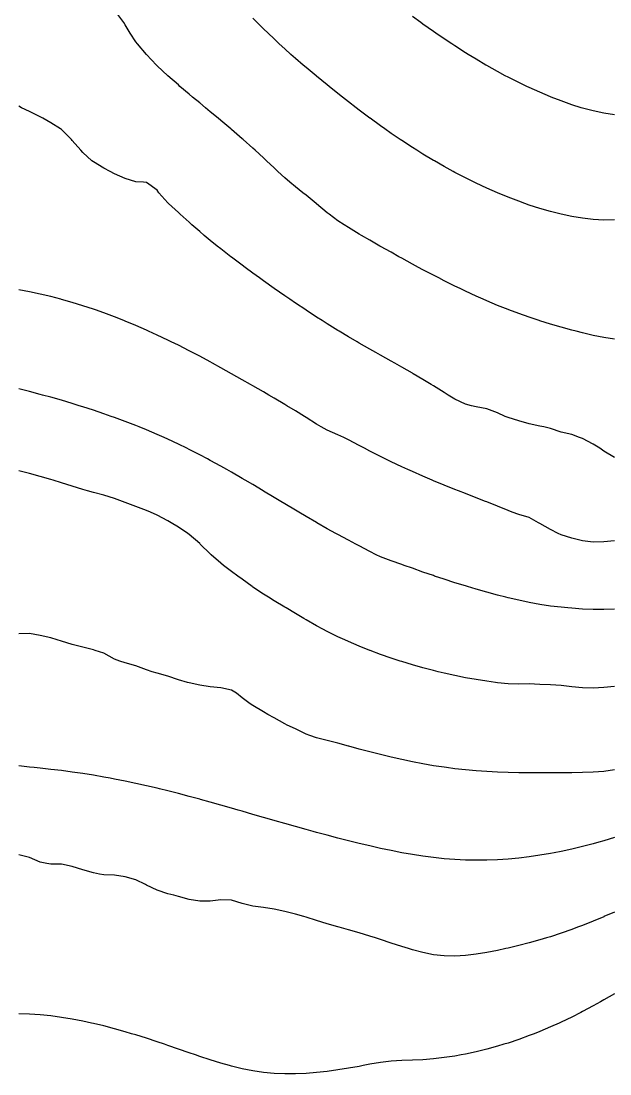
# Model space of a CAD drawing. Extents: x 771911 to 772814, y 1416488 to 1417835.
# Drawn here: x 772277.6 to 772333, y 1417065.4 to 1417164.3 of the extents above; entities that cross this region are included whole.
import ezdxf

# ---------------------------------------------------------------- set-up
doc = ezdxf.new("R2010")
doc.units = 0
doc.header["$MEASUREMENT"] = 0
for name, color, linetype in [('753', 1, 'CONTINUOUS'), ('753.5', 1, 'CONTINUOUS'), ('754', 1, 'CONTINUOUS'), ('754.5', 1, 'CONTINUOUS'), ('755', 1, 'CONTINUOUS'), ('755.5', 1, 'CONTINUOUS'), ('756', 1, 'CONTINUOUS'), ('756.5', 1, 'CONTINUOUS'), ('757', 1, 'CONTINUOUS'), ('757.5', 1, 'CONTINUOUS'), ('758', 1, 'CONTINUOUS')]:
    doc.layers.add(name, color=color, linetype=linetype)

msp = doc.modelspace()

# ---------------------------------------------------------------- linework, layer by layer
at = {"layer": '753', "color": 0, "linetype": 'Continuous'}
msp.add_polyline3d([(772333.434, 1417072.964, 753), (772332.434, 1417072.374, 753), (772332.13, 1417072.206, 753), (772331.434, 1417071.812, 753), (772330.434, 1417071.281, 753), (772330.284, 1417071.206, 753), (772329.434, 1417070.772, 753), (772328.434, 1417070.293, 753), (772328.241, 1417070.206, 753), (772327.434, 1417069.836, 753), (772326.434, 1417069.413, 753), (772325.902, 1417069.206, 753), (772325.434, 1417069.021, 753), (772324.434, 1417068.659, 753), (772323.434, 1417068.328, 753), (772323.035, 1417068.206, 753), (772322.434, 1417068.021, 753), (772321.434, 1417067.739, 753), (772320.434, 1417067.485, 753), (772319.434, 1417067.274, 753), (772319.037, 1417067.206, 753), (772318.434, 1417067.099, 753), (772317.434, 1417066.952, 753), (772316.434, 1417066.837, 753), (772315.434, 1417066.756, 753), (772314.434, 1417066.704, 753), (772313.434, 1417066.674, 753), (772312.434, 1417066.634, 753), (772311.434, 1417066.513, 753), (772310.434, 1417066.327, 753), (772309.809, 1417066.206, 753), (772309.434, 1417066.134, 753), (772308.434, 1417065.954, 753), (772307.434, 1417065.793, 753), (772306.434, 1417065.656, 753), (772305.434, 1417065.546, 753), (772304.434, 1417065.466, 753), (772303.434, 1417065.424, 753), (772302.434, 1417065.423, 753), (772301.434, 1417065.465, 753), (772300.434, 1417065.559, 753), (772299.434, 1417065.705, 753), (772298.434, 1417065.905, 753), (772297.434, 1417066.152, 753), (772297.247, 1417066.206, 753), (772296.434, 1417066.433, 753), (772295.434, 1417066.742, 753), (772294.434, 1417067.073, 753), (772294.053, 1417067.206, 753), (772293.434, 1417067.415, 753), (772292.434, 1417067.759, 753), (772291.434, 1417068.103, 753), (772291.133, 1417068.206, 753), (772290.434, 1417068.442, 753), (772289.434, 1417068.77, 753), (772288.434, 1417069.085, 753), (772288.035, 1417069.206, 753), (772287.434, 1417069.387, 753), (772286.434, 1417069.671, 753), (772285.434, 1417069.933, 753), (772284.434, 1417070.172, 753), (772284.271, 1417070.206, 753), (772283.434, 1417070.389, 753), (772282.434, 1417070.579, 753), (772281.434, 1417070.74, 753), (772280.434, 1417070.87, 753), (772279.434, 1417070.968, 753), (772278.434, 1417071.032, 753), (772277.434, 1417071.065, 753)], dxfattribs=at)
at = {"layer": '753.5', "color": 0, "linetype": 'Continuous'}
msp.add_polyline3d([(772333.434, 1417080.636, 753.5), (772332.456, 1417080.206, 753.5), (772332.434, 1417080.197, 753.5), (772331.434, 1417079.774, 753.5), (772330.434, 1417079.375, 753.5), (772329.979, 1417079.206, 753.5), (772329.434, 1417078.999, 753.5), (772328.434, 1417078.647, 753.5), (772327.434, 1417078.32, 753.5), (772327.055, 1417078.206, 753.5), (772326.434, 1417078.016, 753.5), (772325.434, 1417077.736, 753.5), (772324.434, 1417077.479, 753.5), (772323.434, 1417077.247, 753.5), (772323.238, 1417077.206, 753.5), (772322.434, 1417077.034, 753.5), (772321.434, 1417076.846, 753.5), (772320.434, 1417076.684, 753.5), (772319.434, 1417076.561, 753.5), (772318.434, 1417076.499, 753.5), (772317.434, 1417076.512, 753.5), (772316.434, 1417076.615, 753.5), (772315.434, 1417076.823, 753.5), (772314.434, 1417077.094, 753.5), (772314.068, 1417077.206, 753.5), (772313.434, 1417077.39, 753.5), (772312.434, 1417077.711, 753.5), (772311.434, 1417078.05, 753.5), (772310.972, 1417078.206, 753.5), (772310.434, 1417078.38, 753.5), (772309.434, 1417078.687, 753.5), (772308.434, 1417078.97, 753.5), (772307.549, 1417079.206, 753.5), (772307.434, 1417079.238, 753.5), (772306.434, 1417079.514, 753.5), (772305.434, 1417079.85, 753.5), (772304.434, 1417080.155, 753.5), (772304.234, 1417080.206, 753.5), (772303.434, 1417080.42, 753.5), (772302.434, 1417080.67, 753.5), (772301.434, 1417080.919, 753.5), (772300.434, 1417081.068, 753.5), (772299.434, 1417081.171, 753.5), (772299.314, 1417081.206, 753.5), (772298.434, 1417081.437, 753.5), (772297.434, 1417081.755, 753.5), (772296.434, 1417081.782, 753.5), (772295.434, 1417081.642, 753.5), (772294.434, 1417081.649, 753.5), (772293.434, 1417081.822, 753.5), (772292.434, 1417082.083, 753.5), (772291.988, 1417082.206, 753.5), (772291.434, 1417082.355, 753.5), (772290.434, 1417082.681, 753.5), (772289.434, 1417083.147, 753.5), (772289.338, 1417083.206, 753.5), (772288.434, 1417083.652, 753.5), (772287.434, 1417083.951, 753.5), (772286.434, 1417084.09, 753.5), (772285.434, 1417084.134, 753.5), (772285.024, 1417084.206, 753.5), (772284.434, 1417084.311, 753.5), (772283.434, 1417084.615, 753.5), (772282.434, 1417084.906, 753.5), (772281.434, 1417085.123, 753.5), (772280.434, 1417085.139, 753.5), (772280.063, 1417085.206, 753.5), (772279.434, 1417085.334, 753.5), (772278.434, 1417085.769, 753.5), (772277.434, 1417086.015, 753.5)], dxfattribs=at)
at = {"layer": '754', "color": 0, "linetype": 'Continuous'}
msp.add_polyline3d([(772333.434, 1417087.639, 754), (772332.434, 1417087.337, 754), (772331.964, 1417087.206, 754), (772331.434, 1417087.055, 754), (772330.434, 1417086.793, 754), (772329.434, 1417086.554, 754), (772328.434, 1417086.337, 754), (772327.756, 1417086.206, 754), (772327.434, 1417086.143, 754), (772326.434, 1417085.972, 754), (772325.434, 1417085.826, 754), (772324.434, 1417085.705, 754), (772323.434, 1417085.611, 754), (772322.434, 1417085.544, 754), (772321.434, 1417085.506, 754), (772320.434, 1417085.497, 754), (772319.434, 1417085.516, 754), (772318.434, 1417085.565, 754), (772317.434, 1417085.642, 754), (772316.434, 1417085.747, 754), (772315.434, 1417085.878, 754), (772314.434, 1417086.033, 754), (772313.445, 1417086.206, 754), (772313.434, 1417086.209, 754), (772312.434, 1417086.403, 754), (772311.434, 1417086.615, 754), (772310.434, 1417086.841, 754), (772309.434, 1417087.079, 754), (772308.921, 1417087.206, 754), (772308.434, 1417087.328, 754), (772307.434, 1417087.586, 754), (772306.434, 1417087.851, 754), (772305.434, 1417088.119, 754), (772305.114, 1417088.206, 754), (772304.434, 1417088.395, 754), (772303.434, 1417088.674, 754), (772302.434, 1417088.955, 754), (772301.544, 1417089.206, 754), (772301.434, 1417089.238, 754), (772300.434, 1417089.525, 754), (772299.434, 1417089.812, 754), (772298.434, 1417090.098, 754), (772298.05, 1417090.206, 754), (772297.434, 1417090.384, 754), (772296.434, 1417090.67, 754), (772295.434, 1417090.95, 754), (772294.506, 1417091.206, 754), (772294.434, 1417091.227, 754), (772293.434, 1417091.499, 754), (772292.434, 1417091.763, 754), (772291.434, 1417092.018, 754), (772290.663, 1417092.206, 754), (772290.434, 1417092.263, 754), (772289.434, 1417092.499, 754), (772288.434, 1417092.723, 754), (772287.434, 1417092.932, 754), (772286.434, 1417093.129, 754), (772286.011, 1417093.206, 754), (772285.434, 1417093.313, 754), (772284.434, 1417093.485, 754), (772283.434, 1417093.642, 754), (772282.434, 1417093.786, 754), (772281.434, 1417093.918, 754), (772280.434, 1417094.038, 754), (772279.434, 1417094.148, 754), (772278.874, 1417094.206, 754), (772278.434, 1417094.253, 754), (772277.434, 1417094.358, 754)], dxfattribs=at)
at = {"layer": '754.5', "color": 0, "linetype": 'Continuous'}
msp.add_polyline3d([(772333.434, 1417094.001, 754.5), (772332.434, 1417093.848, 754.5), (772331.434, 1417093.779, 754.5), (772330.434, 1417093.742, 754.5), (772329.434, 1417093.721, 754.5), (772328.434, 1417093.711, 754.5), (772327.434, 1417093.706, 754.5), (772326.434, 1417093.706, 754.5), (772325.434, 1417093.71, 754.5), (772324.434, 1417093.723, 754.5), (772323.434, 1417093.746, 754.5), (772322.434, 1417093.782, 754.5), (772321.434, 1417093.834, 754.5), (772320.434, 1417093.905, 754.5), (772319.434, 1417093.993, 754.5), (772318.434, 1417094.103, 754.5), (772317.63, 1417094.206, 754.5), (772317.434, 1417094.232, 754.5), (772316.434, 1417094.383, 754.5), (772315.434, 1417094.553, 754.5), (772314.434, 1417094.744, 754.5), (772313.434, 1417094.952, 754.5), (772312.434, 1417095.178, 754.5), (772312.314, 1417095.206, 754.5), (772311.434, 1417095.42, 754.5), (772310.434, 1417095.676, 754.5), (772309.434, 1417095.943, 754.5), (772308.471, 1417096.206, 754.5), (772308.434, 1417096.217, 754.5), (772307.434, 1417096.493, 754.5), (772306.434, 1417096.758, 754.5), (772305.434, 1417097, 754.5), (772304.803, 1417097.206, 754.5), (772304.434, 1417097.342, 754.5), (772303.434, 1417097.835, 754.5), (772302.665, 1417098.206, 754.5), (772302.434, 1417098.329, 754.5), (772301.434, 1417098.876, 754.5), (772300.837, 1417099.206, 754.5), (772300.434, 1417099.436, 754.5), (772299.434, 1417100.04, 754.5), (772299.186, 1417100.206, 754.5), (772298.434, 1417100.753, 754.5), (772297.889, 1417101.206, 754.5), (772297.434, 1417101.483, 754.5), (772296.434, 1417101.694, 754.5), (772295.434, 1417101.784, 754.5), (772294.434, 1417101.938, 754.5), (772293.434, 1417102.163, 754.5), (772293.277, 1417102.206, 754.5), (772292.434, 1417102.463, 754.5), (772291.434, 1417102.78, 754.5), (772290.434, 1417103.073, 754.5), (772289.963, 1417103.206, 754.5), (772289.434, 1417103.375, 754.5), (772288.434, 1417103.753, 754.5), (772287.434, 1417104.04, 754.5), (772286.931, 1417104.206, 754.5), (772286.434, 1417104.396, 754.5), (772285.434, 1417104.941, 754.5), (772284.6, 1417105.206, 754.5), (772284.434, 1417105.256, 754.5), (772283.434, 1417105.53, 754.5), (772282.434, 1417105.78, 754.5), (772281.434, 1417106.087, 754.5), (772281.038, 1417106.206, 754.5), (772280.434, 1417106.394, 754.5), (772279.434, 1417106.623, 754.5), (772278.434, 1417106.803, 754.5), (772277.434, 1417106.762, 754.5)], dxfattribs=at)
at = {"layer": '755', "color": 0, "linetype": 'Continuous'}
msp.add_polyline3d([(772333.434, 1417101.827, 755), (772332.434, 1417101.727, 755), (772331.434, 1417101.683, 755), (772330.434, 1417101.703, 755), (772329.434, 1417101.785, 755), (772328.434, 1417101.906, 755), (772327.434, 1417101.985, 755), (772326.434, 1417102.009, 755), (772325.434, 1417102.078, 755), (772324.434, 1417102.039, 755), (772323.434, 1417102.078, 755), (772322.434, 1417102.183, 755), (772322.253, 1417102.206, 755), (772321.434, 1417102.317, 755), (772320.434, 1417102.475, 755), (772319.434, 1417102.653, 755), (772318.434, 1417102.852, 755), (772317.434, 1417103.071, 755), (772316.868, 1417103.206, 755), (772316.434, 1417103.312, 755), (772315.434, 1417103.572, 755), (772314.434, 1417103.854, 755), (772313.434, 1417104.159, 755), (772313.287, 1417104.206, 755), (772312.434, 1417104.486, 755), (772311.434, 1417104.836, 755), (772310.452, 1417105.206, 755), (772310.434, 1417105.213, 755), (772309.434, 1417105.615, 755), (772308.434, 1417106.046, 755), (772308.082, 1417106.206, 755), (772307.434, 1417106.505, 755), (772306.434, 1417106.995, 755), (772306.029, 1417107.206, 755), (772305.434, 1417107.519, 755), (772304.434, 1417108.084, 755), (772304.233, 1417108.206, 755), (772303.434, 1417108.682, 755), (772302.567, 1417109.206, 755), (772302.434, 1417109.286, 755), (772301.434, 1417109.876, 755), (772300.898, 1417110.206, 755), (772300.434, 1417110.499, 755), (772299.434, 1417111.167, 755), (772299.38, 1417111.206, 755), (772298.434, 1417111.907, 755), (772298.035, 1417112.206, 755), (772297.434, 1417112.641, 755), (772296.679, 1417113.206, 755), (772296.434, 1417113.397, 755), (772295.52, 1417114.206, 755), (772295.434, 1417114.28, 755), (772294.483, 1417115.206, 755), (772294.434, 1417115.248, 755), (772293.434, 1417116.11, 755), (772293.307, 1417116.206, 755), (772292.434, 1417116.808, 755), (772291.756, 1417117.206, 755), (772291.434, 1417117.393, 755), (772290.434, 1417117.919, 755), (772289.794, 1417118.206, 755), (772289.434, 1417118.369, 755), (772288.434, 1417118.744, 755), (772287.434, 1417119.104, 755), (772287.174, 1417119.206, 755), (772286.434, 1417119.484, 755), (772285.434, 1417119.802, 755), (772284.434, 1417120.054, 755), (772283.877, 1417120.206, 755), (772283.434, 1417120.333, 755), (772282.434, 1417120.647, 755), (772281.434, 1417120.96, 755), (772280.655, 1417121.206, 755), (772280.434, 1417121.274, 755), (772279.434, 1417121.559, 755), (772278.434, 1417121.831, 755), (772277.434, 1417122.088, 755)], dxfattribs=at)
at = {"layer": '755.5', "color": 0, "linetype": 'Continuous'}
msp.add_polyline3d([(772333.434, 1417109.084, 755.5), (772332.434, 1417109.059, 755.5), (772331.434, 1417109.064, 755.5), (772330.434, 1417109.102, 755.5), (772329.434, 1417109.169, 755.5), (772329.043, 1417109.206, 755.5), (772328.434, 1417109.265, 755.5), (772327.434, 1417109.387, 755.5), (772326.434, 1417109.538, 755.5), (772325.434, 1417109.717, 755.5), (772324.434, 1417109.922, 755.5), (772323.434, 1417110.154, 755.5), (772323.225, 1417110.206, 755.5), (772322.434, 1417110.408, 755.5), (772321.434, 1417110.679, 755.5), (772320.434, 1417110.966, 755.5), (772319.631, 1417111.206, 755.5), (772319.434, 1417111.267, 755.5), (772318.434, 1417111.579, 755.5), (772317.434, 1417111.903, 755.5), (772316.527, 1417112.206, 755.5), (772316.434, 1417112.238, 755.5), (772315.434, 1417112.581, 755.5), (772314.434, 1417112.931, 755.5), (772313.655, 1417113.206, 755.5), (772313.434, 1417113.284, 755.5), (772312.434, 1417113.634, 755.5), (772311.434, 1417114.017, 755.5), (772311.041, 1417114.206, 755.5), (772310.434, 1417114.521, 755.5), (772309.434, 1417115.045, 755.5), (772309.125, 1417115.206, 755.5), (772308.434, 1417115.567, 755.5), (772307.434, 1417116.101, 755.5), (772307.242, 1417116.206, 755.5), (772306.434, 1417116.65, 755.5), (772305.455, 1417117.206, 755.5), (772305.434, 1417117.219, 755.5), (772304.434, 1417117.802, 755.5), (772303.751, 1417118.206, 755.5), (772303.434, 1417118.395, 755.5), (772302.434, 1417118.992, 755.5), (772302.078, 1417119.206, 755.5), (772301.434, 1417119.592, 755.5), (772300.434, 1417120.192, 755.5), (772300.409, 1417120.206, 755.5), (772299.434, 1417120.788, 755.5), (772298.727, 1417121.206, 755.5), (772298.434, 1417121.378, 755.5), (772297.434, 1417121.958, 755.5), (772296.996, 1417122.206, 755.5), (772296.434, 1417122.523, 755.5), (772295.434, 1417123.07, 755.5), (772295.177, 1417123.206, 755.5), (772294.434, 1417123.599, 755.5), (772293.434, 1417124.106, 755.5), (772293.227, 1417124.206, 755.5), (772292.434, 1417124.594, 755.5), (772291.434, 1417125.058, 755.5), (772291.099, 1417125.206, 755.5), (772290.434, 1417125.504, 755.5), (772289.434, 1417125.929, 755.5), (772288.745, 1417126.206, 755.5), (772288.434, 1417126.334, 755.5), (772287.434, 1417126.724, 755.5), (772286.434, 1417127.093, 755.5), (772286.111, 1417127.206, 755.5), (772285.434, 1417127.448, 755.5), (772284.434, 1417127.787, 755.5), (772283.434, 1417128.109, 755.5), (772283.114, 1417128.206, 755.5), (772282.434, 1417128.418, 755.5), (772281.434, 1417128.714, 755.5), (772280.434, 1417128.996, 755.5), (772279.654, 1417129.206, 755.5), (772279.434, 1417129.267, 755.5), (772278.434, 1417129.532, 755.5), (772277.434, 1417129.785, 755.5)], dxfattribs=at)
at = {"layer": '756', "color": 0, "linetype": 'Continuous'}
msp.add_polyline3d([(772333.434, 1417115.498, 756), (772332.434, 1417115.403, 756), (772331.434, 1417115.392, 756), (772330.434, 1417115.5, 756), (772329.434, 1417115.773, 756), (772328.434, 1417116.085, 756), (772328.136, 1417116.206, 756), (772327.434, 1417116.566, 756), (772326.434, 1417117.137, 756), (772326.295, 1417117.206, 756), (772325.434, 1417117.689, 756), (772324.434, 1417117.99, 756), (772323.833, 1417118.206, 756), (772323.434, 1417118.346, 756), (772322.434, 1417118.761, 756), (772321.434, 1417119.164, 756), (772321.326, 1417119.206, 756), (772320.434, 1417119.56, 756), (772319.434, 1417119.95, 756), (772318.774, 1417120.206, 756), (772318.434, 1417120.34, 756), (772317.434, 1417120.74, 756), (772316.434, 1417121.152, 756), (772316.303, 1417121.206, 756), (772315.434, 1417121.577, 756), (772314.434, 1417122.015, 756), (772314.007, 1417122.206, 756), (772313.434, 1417122.468, 756), (772312.434, 1417122.937, 756), (772311.877, 1417123.206, 756), (772311.434, 1417123.424, 756), (772310.434, 1417123.933, 756), (772309.931, 1417124.206, 756), (772309.434, 1417124.471, 756), (772308.434, 1417125.008, 756), (772308.001, 1417125.206, 756), (772307.434, 1417125.466, 756), (772306.434, 1417125.895, 756), (772305.862, 1417126.206, 756), (772305.434, 1417126.465, 756), (772304.434, 1417127.113, 756), (772304.281, 1417127.206, 756), (772303.434, 1417127.735, 756), (772302.645, 1417128.206, 756), (772302.434, 1417128.334, 756), (772301.434, 1417128.924, 756), (772300.945, 1417129.206, 756), (772300.434, 1417129.505, 756), (772299.434, 1417130.079, 756), (772299.208, 1417130.206, 756), (772298.434, 1417130.649, 756), (772297.44, 1417131.206, 756), (772297.434, 1417131.21, 756), (772296.434, 1417131.768, 756), (772295.625, 1417132.206, 756), (772295.434, 1417132.313, 756), (772294.434, 1417132.851, 756), (772293.747, 1417133.206, 756), (772293.434, 1417133.372, 756), (772292.434, 1417133.88, 756), (772291.761, 1417134.206, 756), (772291.434, 1417134.369, 756), (772290.434, 1417134.842, 756), (772289.625, 1417135.206, 756), (772289.434, 1417135.295, 756), (772288.434, 1417135.735, 756), (772287.434, 1417136.15, 756), (772287.291, 1417136.206, 756), (772286.434, 1417136.552, 756), (772285.434, 1417136.928, 756), (772284.632, 1417137.206, 756), (772284.434, 1417137.277, 756), (772283.434, 1417137.6, 756), (772282.434, 1417137.895, 756), (772281.434, 1417138.189, 756), (772281.371, 1417138.206, 756), (772280.434, 1417138.467, 756), (772279.434, 1417138.699, 756), (772278.434, 1417138.895, 756), (772277.434, 1417139.097, 756)], dxfattribs=at)
at = {"layer": '756.5', "color": 0, "linetype": 'Continuous'}
msp.add_polyline3d([(772333.434, 1417123.347, 756.5), (772332.434, 1417123.942, 756.5), (772332.075, 1417124.206, 756.5), (772331.434, 1417124.606, 756.5), (772330.434, 1417125.126, 756.5), (772330.166, 1417125.206, 756.5), (772329.434, 1417125.496, 756.5), (772328.434, 1417125.726, 756.5), (772327.434, 1417126.063, 756.5), (772326.814, 1417126.206, 756.5), (772326.434, 1417126.289, 756.5), (772325.434, 1417126.5, 756.5), (772324.434, 1417126.781, 756.5), (772323.434, 1417127.094, 756.5), (772323.171, 1417127.206, 756.5), (772322.434, 1417127.532, 756.5), (772321.434, 1417127.924, 756.5), (772320.434, 1417128.088, 756.5), (772319.982, 1417128.206, 756.5), (772319.434, 1417128.343, 756.5), (772318.434, 1417128.834, 756.5), (772317.791, 1417129.206, 756.5), (772317.434, 1417129.439, 756.5), (772316.434, 1417130.062, 756.5), (772316.191, 1417130.206, 756.5), (772315.434, 1417130.673, 756.5), (772314.525, 1417131.206, 756.5), (772314.434, 1417131.261, 756.5), (772313.434, 1417131.838, 756.5), (772312.781, 1417132.206, 756.5), (772312.434, 1417132.403, 756.5), (772311.434, 1417132.965, 756.5), (772311.005, 1417133.206, 756.5), (772310.434, 1417133.527, 756.5), (772309.434, 1417134.094, 756.5), (772309.241, 1417134.206, 756.5), (772308.434, 1417134.677, 756.5), (772307.555, 1417135.206, 756.5), (772307.434, 1417135.281, 756.5), (772306.434, 1417135.904, 756.5), (772305.954, 1417136.206, 756.5), (772305.434, 1417136.54, 756.5), (772304.434, 1417137.186, 756.5), (772304.403, 1417137.206, 756.5), (772303.434, 1417137.848, 756.5), (772302.9, 1417138.206, 756.5), (772302.434, 1417138.525, 756.5), (772301.45, 1417139.206, 756.5), (772301.434, 1417139.218, 756.5), (772300.434, 1417139.932, 756.5), (772300.052, 1417140.206, 756.5), (772299.434, 1417140.662, 756.5), (772298.698, 1417141.206, 756.5), (772298.434, 1417141.406, 756.5), (772297.434, 1417142.161, 756.5), (772297.372, 1417142.206, 756.5), (772296.434, 1417142.933, 756.5), (772296.076, 1417143.206, 756.5), (772295.434, 1417143.731, 756.5), (772294.844, 1417144.206, 756.5), (772294.434, 1417144.57, 756.5), (772293.695, 1417145.206, 756.5), (772293.434, 1417145.461, 756.5), (772292.6, 1417146.206, 756.5), (772292.434, 1417146.364, 756.5), (772291.497, 1417147.206, 756.5), (772291.434, 1417147.268, 756.5), (772290.583, 1417148.206, 756.5), (772290.434, 1417148.461, 756.5), (772289.434, 1417149.176, 756.5), (772289.152, 1417149.206, 756.5), (772288.434, 1417149.25, 756.5), (772287.434, 1417149.558, 756.5), (772286.434, 1417150.003, 756.5), (772286.028, 1417150.206, 756.5), (772285.434, 1417150.523, 756.5), (772284.434, 1417151.113, 756.5), (772284.304, 1417151.206, 756.5), (772283.434, 1417152.005, 756.5), (772283.259, 1417152.206, 756.5), (772282.434, 1417153.134, 756.5), (772282.366, 1417153.206, 756.5), (772281.434, 1417154.145, 756.5), (772281.354, 1417154.206, 756.5), (772280.434, 1417154.788, 756.5), (772279.68, 1417155.206, 756.5), (772279.434, 1417155.336, 756.5), (772278.434, 1417155.849, 756.5), (772277.689, 1417156.206, 756.5), (772277.434, 1417156.339, 756.5)], dxfattribs=at)
at = {"layer": '757', "color": 0, "linetype": 'Continuous'}
msp.add_polyline3d([(772333.434, 1417134.445, 757), (772332.434, 1417134.61, 757), (772331.434, 1417134.816, 757), (772330.434, 1417135.052, 757), (772329.839, 1417135.206, 757), (772329.434, 1417135.309, 757), (772328.434, 1417135.584, 757), (772327.434, 1417135.876, 757), (772326.434, 1417136.185, 757), (772326.369, 1417136.206, 757), (772325.434, 1417136.512, 757), (772324.434, 1417136.862, 757), (772323.512, 1417137.206, 757), (772323.434, 1417137.235, 757), (772322.434, 1417137.633, 757), (772321.434, 1417138.056, 757), (772321.098, 1417138.206, 757), (772320.434, 1417138.502, 757), (772319.434, 1417138.967, 757), (772318.94, 1417139.206, 757), (772318.434, 1417139.45, 757), (772317.434, 1417139.947, 757), (772316.926, 1417140.206, 757), (772316.434, 1417140.457, 757), (772315.434, 1417140.98, 757), (772315.009, 1417141.206, 757), (772314.434, 1417141.515, 757), (772313.434, 1417142.062, 757), (772313.172, 1417142.206, 757), (772312.434, 1417142.618, 757), (772311.434, 1417143.178, 757), (772311.382, 1417143.206, 757), (772310.434, 1417143.749, 757), (772309.649, 1417144.206, 757), (772309.434, 1417144.335, 757), (772308.434, 1417144.947, 757), (772308.011, 1417145.206, 757), (772307.434, 1417145.576, 757), (772306.604, 1417146.206, 757), (772306.434, 1417146.341, 757), (772305.434, 1417147.18, 757), (772305.401, 1417147.206, 757), (772304.434, 1417147.974, 757), (772304.145, 1417148.206, 757), (772303.434, 1417148.764, 757), (772302.906, 1417149.206, 757), (772302.434, 1417149.614, 757), (772301.782, 1417150.206, 757), (772301.434, 1417150.543, 757), (772300.729, 1417151.206, 757), (772300.434, 1417151.49, 757), (772299.655, 1417152.206, 757), (772299.434, 1417152.407, 757), (772298.532, 1417153.206, 757), (772298.434, 1417153.293, 757), (772297.434, 1417154.155, 757), (772297.373, 1417154.206, 757), (772296.434, 1417154.999, 757), (772296.181, 1417155.206, 757), (772295.434, 1417155.828, 757), (772294.97, 1417156.206, 757), (772294.434, 1417156.654, 757), (772293.765, 1417157.206, 757), (772293.434, 1417157.488, 757), (772292.583, 1417158.206, 757), (772292.434, 1417158.338, 757), (772291.439, 1417159.206, 757), (772291.434, 1417159.211, 757), (772290.434, 1417160.143, 757), (772290.368, 1417160.206, 757), (772289.434, 1417161.193, 757), (772289.421, 1417161.206, 757), (772288.584, 1417162.206, 757), (772288.434, 1417162.406, 757), (772287.91, 1417163.206, 757), (772287.434, 1417163.975, 757), (772287.312, 1417164.206, 757), (772286.542, 1417165.206, 757)], dxfattribs=at)
at = {"layer": '757.5', "color": 0, "linetype": 'Continuous'}
msp.add_polyline3d([(772333.434, 1417145.666, 757.5), (772332.434, 1417145.652, 757.5), (772331.434, 1417145.706, 757.5), (772330.434, 1417145.823, 757.5), (772329.434, 1417145.991, 757.5), (772328.434, 1417146.203, 757.5), (772328.419, 1417146.206, 757.5), (772327.434, 1417146.451, 757.5), (772326.434, 1417146.737, 757.5), (772325.434, 1417147.058, 757.5), (772325.011, 1417147.206, 757.5), (772324.434, 1417147.411, 757.5), (772323.434, 1417147.794, 757.5), (772322.434, 1417148.205, 757.5), (772322.431, 1417148.206, 757.5), (772321.434, 1417148.647, 757.5), (772320.434, 1417149.113, 757.5), (772320.243, 1417149.206, 757.5), (772319.434, 1417149.609, 757.5), (772318.434, 1417150.127, 757.5), (772318.288, 1417150.206, 757.5), (772317.434, 1417150.675, 757.5), (772316.502, 1417151.206, 757.5), (772316.434, 1417151.246, 757.5), (772315.434, 1417151.845, 757.5), (772314.851, 1417152.206, 757.5), (772314.434, 1417152.469, 757.5), (772313.434, 1417153.118, 757.5), (772313.301, 1417153.206, 757.5), (772312.434, 1417153.795, 757.5), (772311.845, 1417154.206, 757.5), (772311.434, 1417154.497, 757.5), (772310.457, 1417155.206, 757.5), (772310.434, 1417155.224, 757.5), (772309.434, 1417155.978, 757.5), (772309.138, 1417156.206, 757.5), (772308.434, 1417156.754, 757.5), (772307.862, 1417157.206, 757.5), (772307.434, 1417157.547, 757.5), (772306.614, 1417158.206, 757.5), (772306.434, 1417158.353, 757.5), (772305.434, 1417159.166, 757.5), (772305.384, 1417159.206, 757.5), (772304.434, 1417159.992, 757.5), (772304.174, 1417160.206, 757.5), (772303.434, 1417160.838, 757.5), (772303.009, 1417161.206, 757.5), (772302.434, 1417161.722, 757.5), (772301.916, 1417162.206, 757.5), (772301.434, 1417162.66, 757.5), (772300.87, 1417163.206, 757.5), (772300.434, 1417163.626, 757.5), (772299.84, 1417164.206, 757.5), (772299.434, 1417164.605, 757.5)], dxfattribs=at)
at = {"layer": '758', "color": 0, "linetype": 'Continuous'}
msp.add_polyline3d([(772333.434, 1417155.546, 758), (772332.434, 1417155.692, 758), (772331.434, 1417155.897, 758), (772330.434, 1417156.167, 758), (772330.309, 1417156.206, 758), (772329.434, 1417156.486, 758), (772328.434, 1417156.843, 758), (772327.494, 1417157.206, 758), (772327.434, 1417157.23, 758), (772326.434, 1417157.65, 758), (772325.434, 1417158.094, 758), (772325.194, 1417158.206, 758), (772324.434, 1417158.569, 758), (772323.434, 1417159.071, 758), (772323.176, 1417159.206, 758), (772322.434, 1417159.605, 758), (772321.434, 1417160.163, 758), (772321.36, 1417160.206, 758), (772320.434, 1417160.753, 758), (772319.692, 1417161.206, 758), (772319.434, 1417161.368, 758), (772318.434, 1417162.009, 758), (772318.134, 1417162.206, 758), (772317.434, 1417162.675, 758), (772316.656, 1417163.206, 758), (772316.434, 1417163.36, 758), (772315.434, 1417164.065, 758), (772315.236, 1417164.206, 758), (772314.434, 1417164.785, 758)], dxfattribs=at)

doc.saveas('drawing.dxf')
